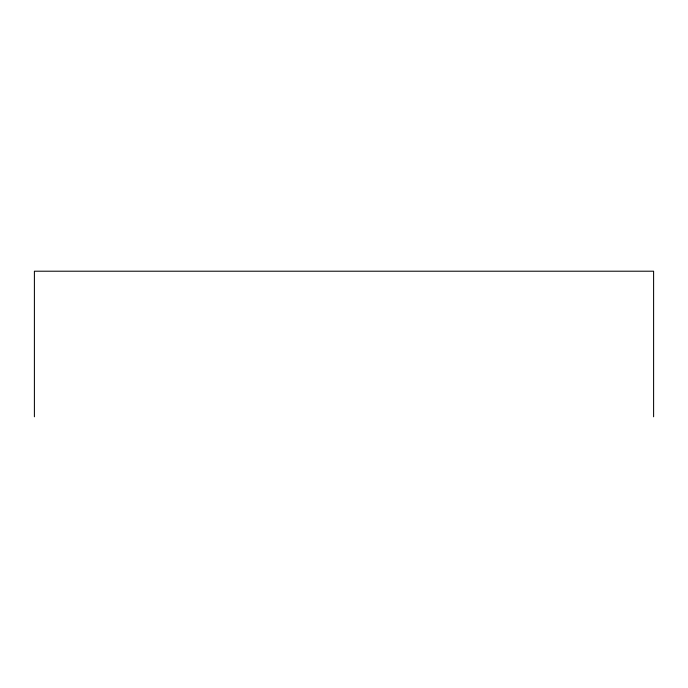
<?xml version="1.0" encoding="UTF-8"?>
<svg xmlns="http://www.w3.org/2000/svg" width="688" height="688" viewBox="0 0 688 688"><rect width="100%" height="100%" fill="white"/><g stroke="black" fill="none" stroke-linecap="round" stroke-linejoin="round"><path stroke-width="1.03" d="M653.6 416.79L653.6 271.21L34.4 271.21L34.4 416.79"/></g></svg>
